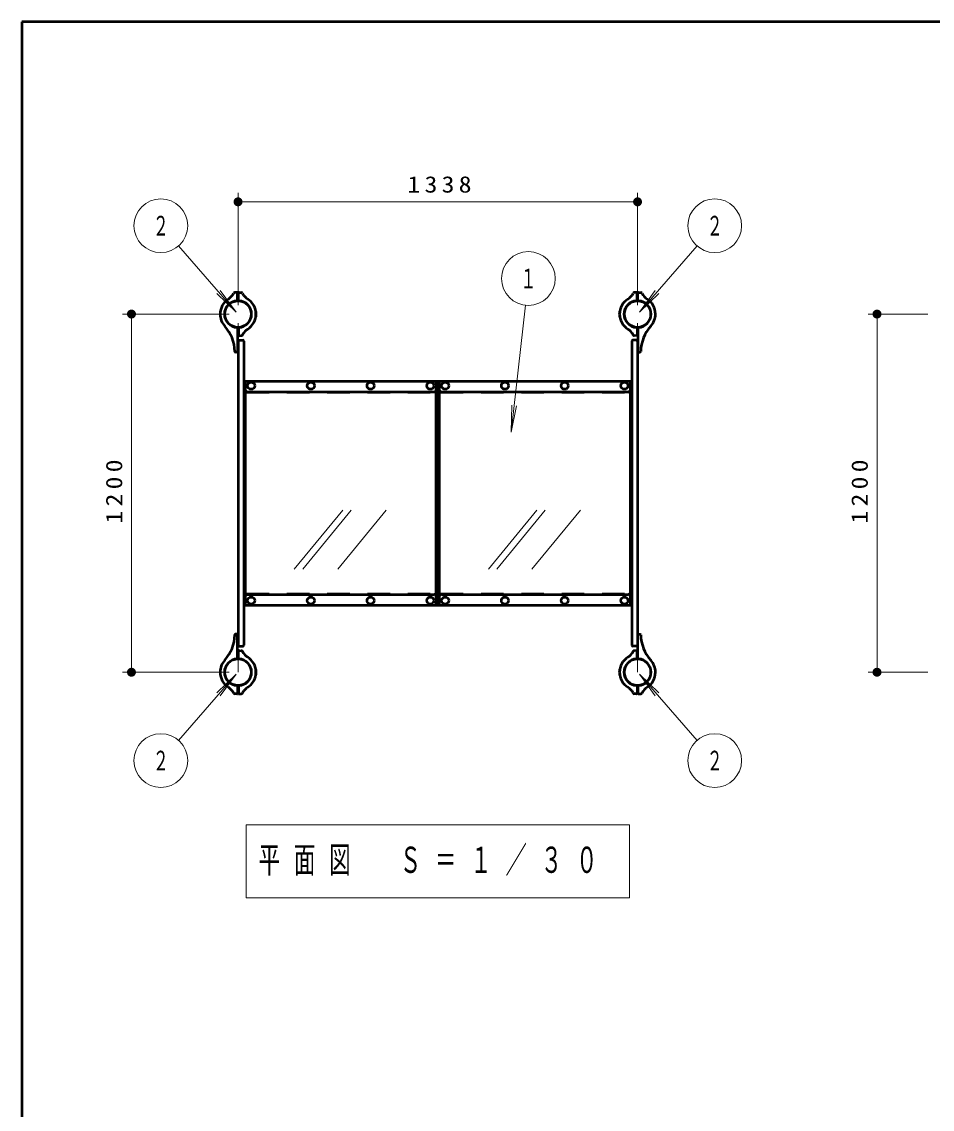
# Model space of a CAD drawing. Units: millimetres on the paper, with parts at other scales. Extents: x -385 to 0, y 0 to 267.
# Drawn here: x -385 to -283.4, y 145.5 to 267 of the extents above; entities that cross this region are included whole.
import ezdxf
from ezdxf.enums import TextEntityAlignment as Align

# ---------------------------------------------------------------- set-up
doc = ezdxf.new("R2010")
doc.units = ezdxf.units.MM
doc.linetypes.add('USER1', pattern=[4.5, 2.5, -2])
doc.linetypes.add('USER2', pattern=[6, 3, -1, 1, -1])
doc.layers.add('LY_1', color=140, linetype='Continuous', lineweight=50)
doc.styles.add('ＭＳ ゴシック', font='')
doc.styles.get('ＭＳ ゴシック').set_extended_font_data('MS Gothic')

# ---------------------------------------------------------------- blocks, each defined once
blk = doc.blocks.new('filled_dot')
at = {"color": 0, "linetype": 'Continuous', "lineweight": -2, "const_width": 1.25}
blk.add_lwpolyline([(-0.625, 0, 1), (0.625, 0, 1)], format="xyb", close=True, dxfattribs=at)

msp = doc.modelspace()

# ---------------------------------------------------------------- linework, layer by layer
at = {"layer": 'LY_1', "color": 7}
for p, q in [((-385, 267), (-385, 0)), ((0, 267), (-385, 267))]:
    msp.add_line(p, q, dxfattribs=at)
at = {"layer": 'LY_1', "color": 7, "lineweight": 13}
for p, q in [((-360.857, 235.352), (-360.857, 247.889)), ((-316.257, 235.352), (-316.257, 247.889)), ((-360.857, 246.889), (-316.257, 246.889)), ((-367.501, 241.959), (-361.069, 234.566)), ((-309.612, 241.959), (-316.044, 234.566)), ((-361.069, 234.566), (-362.833, 236.992)), ((-316.044, 234.566), (-314.28, 236.992)), ((-361.069, 234.566), (-363.228, 236.649)), ((-316.044, 234.566), (-313.885, 236.649)), ((-328.781, 235.347), (-330.375, 221.176)), ((-361.857, 234.352), (-373.753, 234.352)), ((-372.753, 194.352), (-372.753, 234.352)), ((-283.857, 234.352), (-290.523, 234.352)), ((-289.523, 194.352), (-289.523, 234.352)), ((-330.375, 221.176), (-330.301, 224.175)), ((-330.375, 221.176), (-329.781, 224.117)), ((-349.172, 212.453), (-354.579, 205.847)), ((-348.229, 212.453), (-353.636, 205.847)), ((-344.303, 212.453), (-349.71, 205.847)), ((-327.506, 212.453), (-332.913, 205.847)), ((-326.563, 212.453), (-331.97, 205.847)), ((-322.637, 212.453), (-328.043, 205.847)), ((-361.857, 194.352), (-373.753, 194.352)), ((-283.857, 194.352), (-290.523, 194.352)), ((-367.501, 186.746), (-361.069, 194.139)), ((-361.069, 194.139), (-363.228, 192.056)), ((-361.069, 194.139), (-362.833, 191.713)), ((-316.044, 194.139), (-313.885, 192.056)), ((-316.044, 194.139), (-314.28, 191.713)), ((-309.612, 186.746), (-316.044, 194.139)), ((-359.957, 177.302), (-359.957, 169.169)), ((-317.157, 177.302), (-359.957, 177.302)), ((-317.157, 169.169), (-317.157, 177.302)), ((-359.957, 169.169), (-317.157, 169.169))]:
    msp.add_line(p, q, dxfattribs=at)
at = {"layer": 'LY_1'}
for p, q in [((-360.975, 236.767), (-361.218, 236.758)), ((-360.907, 235.915), (-360.907, 236.7)), ((-360.807, 235.915), (-360.807, 236.7)), ((-360.738, 236.767), (-360.475, 236.758)), ((-316.375, 236.767), (-316.638, 236.758)), ((-316.307, 235.915), (-316.307, 236.7)), ((-316.207, 235.915), (-316.207, 236.7)), ((-316.138, 236.767), (-315.895, 236.758)), ((-358.884, 234.686), (-358.879, 234.686)), ((-318.229, 234.686), (-318.234, 234.686)), ((-358.884, 234.019), (-358.879, 234.019)), ((-318.229, 234.019), (-318.234, 234.019)), ((-360.907, 232.79), (-360.907, 230.171)), ((-360.807, 232.79), (-360.807, 232.005)), ((-316.307, 232.79), (-316.307, 232.005)), ((-316.207, 232.79), (-316.207, 230.171)), ((-360.857, 231.336), (-360.857, 197.369)), ((-360.757, 231.436), (-360.323, 231.436)), ((-360.738, 231.938), (-360.495, 231.947)), ((-360.223, 231.336), (-360.223, 197.369)), ((-316.89, 231.336), (-316.89, 197.369)), ((-316.357, 231.436), (-316.79, 231.436)), ((-316.375, 231.938), (-316.618, 231.947)), ((-316.257, 231.336), (-316.257, 197.369)), ((-360.977, 230.104), (-361.151, 230.113)), ((-316.136, 230.104), (-315.962, 230.113)), ((-360.223, 226.852), (-360.223, 201.852)), ((-360.223, 226.852), (-338.557, 226.852)), ((-360.057, 226.852), (-360.057, 201.852)), ((-338.723, 201.852), (-338.723, 226.852)), ((-338.557, 201.852), (-338.557, 226.852)), ((-338.557, 226.852), (-338.557, 201.852)), ((-338.557, 226.852), (-316.89, 226.852)), ((-338.39, 226.852), (-338.39, 201.852)), ((-317.057, 201.852), (-317.057, 226.852)), ((-316.89, 201.852), (-316.89, 226.852)), ((-359.823, 225.67), (-338.957, 225.67)), ((-338.157, 225.67), (-317.29, 225.67)), ((-359.823, 203.035), (-338.957, 203.035)), ((-338.157, 203.035), (-317.29, 203.035)), ((-360.223, 201.852), (-338.557, 201.852)), ((-338.557, 201.852), (-316.89, 201.852)), ((-360.977, 198.601), (-361.151, 198.591)), ((-360.907, 195.915), (-360.907, 198.534)), ((-316.207, 195.915), (-316.207, 198.534)), ((-316.136, 198.601), (-315.962, 198.591)), ((-360.757, 197.269), (-360.323, 197.269)), ((-360.738, 196.767), (-360.495, 196.758)), ((-316.357, 197.269), (-316.79, 197.269)), ((-316.375, 196.767), (-316.618, 196.758)), ((-360.807, 195.915), (-360.807, 196.7)), ((-316.307, 195.915), (-316.307, 196.7)), ((-358.884, 194.686), (-358.879, 194.686)), ((-318.229, 194.686), (-318.234, 194.686)), ((-358.884, 194.019), (-358.879, 194.019)), ((-318.229, 194.019), (-318.234, 194.019)), ((-360.975, 191.938), (-361.218, 191.947)), ((-360.907, 192.79), (-360.907, 192.005)), ((-360.807, 192.79), (-360.807, 192.005)), ((-360.738, 191.938), (-360.475, 191.947)), ((-316.375, 191.938), (-316.638, 191.947)), ((-316.307, 192.79), (-316.307, 192.005)), ((-316.207, 192.79), (-316.207, 192.005)), ((-316.138, 191.938), (-315.895, 191.947))]:
    msp.add_line(p, q, dxfattribs=at)
at = {"layer": 'LY_1', "color": 7, "linetype": 'USER2', "lineweight": 13}
for p, q in [((-360.857, 194.352), (-360.857, 234.352)), ((-316.257, 194.352), (-316.257, 234.352))]:
    msp.add_line(p, q, dxfattribs=at)
at = {"layer": 'LY_1', "color": 7, "linetype": 'USER1', "lineweight": 13}
for p, q in [((-359.89, 225.519), (-338.89, 225.519)), ((-338.223, 225.519), (-317.223, 225.519)), ((-359.89, 203.186), (-338.89, 203.186)), ((-338.223, 203.186), (-317.223, 203.186))]:
    msp.add_line(p, q, dxfattribs=at)
at = {"layer": 'LY_1', "color": 7, "lineweight": 13}
for centre in [(-369.471, 244.222), (-307.642, 244.222), (-328.446, 238.328), (-369.471, 184.483), (-307.642, 184.483)]:
    msp.add_circle(centre, 3, dxfattribs=at)
at = {"layer": 'LY_1'}
for centre, radius in [((-360.857, 234.352), 1.485), ((-360.857, 234.352), 1.485), ((-316.257, 234.352), 1.485), ((-359.39, 226.352), 0.4), ((-352.723, 226.352), 0.4), ((-346.057, 226.352), 0.4), ((-339.39, 226.352), 0.4), ((-337.723, 226.352), 0.4), ((-331.057, 226.352), 0.4), ((-324.39, 226.352), 0.4), ((-317.723, 226.352), 0.4), ((-359.39, 202.352), 0.4), ((-352.723, 202.352), 0.4), ((-346.057, 202.352), 0.4), ((-339.39, 202.352), 0.4), ((-337.723, 202.352), 0.4), ((-331.057, 202.352), 0.4), ((-324.39, 202.352), 0.4), ((-317.723, 202.352), 0.4), ((-360.857, 194.352), 1.485), ((-316.257, 194.352), 1.485)]:
    msp.add_circle(centre, radius, dxfattribs=at)
for centre, radius, start, end in [((-360.857, 234.352), 2, 122.72719, 180), ((-360.857, 234.352), 1.5, 94.27066, 180), ((-362.839, 237.437), 1.667, 302.72719, 332.54116), ((-361.212, 236.592), 0.167, 92, 152.54116), ((-361.212, 236.592), 0.167, 92, 152.54116), ((-360.973, 236.7), 0.0667, 0, 92), ((-360.973, 235.915), 0.0667, 274.27066, 0), ((-360.74, 236.7), 0.0667, 88, 180), ((-360.74, 235.915), 0.0667, 180, 265.72934), ((-360.857, 234.352), 1.5, 0, 85.72934), ((-360.501, 236.592), 0.167, 27.45884, 88), ((-358.874, 237.437), 1.667, 207.45884, 237.27281), ((-360.857, 234.352), 2, 0, 57.2728), ((-316.257, 234.352), 2, 122.72719, 180), ((-316.257, 234.352), 1.5, 94.27066, 180), ((-318.239, 237.437), 1.667, 302.72719, 332.54116), ((-316.612, 236.592), 0.167, 92, 152.54116), ((-316.373, 236.7), 0.0667, 0, 92), ((-316.373, 235.915), 0.0667, 274.27066, 0), ((-316.14, 236.7), 0.0667, 88, 180), ((-316.14, 235.915), 0.0667, 180, 265.72934), ((-316.257, 234.352), 1.5, 0, 85.72934), ((-315.901, 236.592), 0.167, 27.45884, 88), ((-315.901, 236.592), 0.167, 27.45884, 88), ((-314.274, 237.437), 1.667, 207.45884, 237.27281), ((-316.257, 234.352), 2, 0, 57.2728), ((-358.879, 234.652), 0.0333, 8.62693, 90), ((-360.857, 234.352), 2.033, 0, 8.62693), ((-316.257, 234.352), 2.033, 171.37307, 180), ((-318.234, 234.652), 0.0333, 90, 171.37307), ((-360.857, 234.352), 2, 180, 222.21724), ((-360.857, 234.352), 1.5, 180, 265.72934), ((-360.857, 234.352), 1.5, 274.27066, 0), ((-360.857, 234.352), 2, 302.72719, 0), ((-358.879, 234.052), 0.0333, 270, 351.37307), ((-360.857, 234.352), 2.033, 351.37307, 0), ((-316.257, 234.352), 2.033, 180, 188.62693), ((-318.234, 234.052), 0.0333, 188.62693, 270), ((-316.257, 234.352), 2, 180, 237.27281), ((-316.257, 234.352), 1.5, 180, 265.72934), ((-316.257, 234.352), 1.5, 274.27066, 0), ((-316.257, 234.352), 2, 317.78276, 0), ((-365.547, 230.097), 4.333, 1.08415, 42.21724), ((-360.973, 232.79), 0.0667, 0, 85.72934), ((-360.74, 232.79), 0.0667, 94.27066, 180), ((-360.74, 232.005), 0.0667, 180, 272), ((-360.501, 232.113), 0.167, 272, 332.54116), ((-358.874, 231.268), 1.667, 122.72719, 152.54116), ((-318.239, 231.268), 1.667, 27.45884, 57.2728), ((-316.612, 232.113), 0.167, 207.45884, 268), ((-316.373, 232.005), 0.0667, 268, 0), ((-316.373, 232.79), 0.0667, 0, 85.72934), ((-316.14, 232.79), 0.0667, 94.27066, 180), ((-311.566, 230.097), 4.333, 137.78276, 178.91585), ((-360.757, 231.336), 0.1, 90, 180), ((-360.323, 231.336), 0.1, 0, 90), ((-316.79, 231.336), 0.1, 90, 180), ((-316.357, 231.336), 0.1, 0, 90), ((-361.148, 230.18), 0.0667, 181.08415, 267), ((-360.973, 230.171), 0.0667, 267, 0), ((-316.14, 230.171), 0.0667, 180, 273), ((-315.965, 230.18), 0.0667, 273, 358.91585), ((-359.823, 225.903), 0.233, 180, 270), ((-338.957, 225.903), 0.233, 270, 0), ((-338.157, 225.903), 0.233, 180, 270), ((-317.29, 225.903), 0.233, 270, 0), ((-359.823, 202.802), 0.233, 90, 180), ((-338.957, 202.802), 0.233, 0, 90), ((-338.157, 202.802), 0.233, 90, 180), ((-317.29, 202.802), 0.233, 0, 90), ((-365.547, 198.608), 4.333, 317.78276, 358.91585), ((-361.148, 198.525), 0.0667, 93, 178.91585), ((-360.973, 198.534), 0.0667, 0, 93), ((-316.14, 198.534), 0.0667, 87, 180), ((-315.965, 198.525), 0.0667, 1.08415, 87), ((-311.566, 198.608), 4.333, 181.08415, 222.21724), ((-360.757, 197.369), 0.1, 180, 270), ((-360.74, 196.7), 0.0667, 88, 180), ((-360.501, 196.592), 0.167, 27.45884, 88), ((-360.323, 197.369), 0.1, 270, 0), ((-316.79, 197.369), 0.1, 180, 270), ((-316.612, 196.592), 0.167, 92, 152.54116), ((-316.373, 196.7), 0.0667, 0, 92), ((-316.357, 197.369), 0.1, 270, 0), ((-360.857, 194.352), 2, 137.78276, 180), ((-360.857, 194.352), 1.5, 94.27066, 180), ((-360.973, 195.915), 0.0667, 274.27066, 0), ((-360.74, 195.915), 0.0667, 180, 265.72934), ((-360.857, 194.352), 1.5, 0, 85.72934), ((-358.874, 197.437), 1.667, 207.45884, 237.27281), ((-360.857, 194.352), 2, 0, 57.2728), ((-316.257, 194.352), 2, 122.72719, 180), ((-316.257, 194.352), 1.5, 94.27066, 180), ((-318.239, 197.437), 1.667, 302.72719, 332.54116), ((-316.373, 195.915), 0.0667, 274.27066, 0), ((-316.14, 195.915), 0.0667, 180, 265.72934), ((-316.257, 194.352), 1.5, 0, 85.72934), ((-316.257, 194.352), 2, 0, 42.21724), ((-360.857, 194.352), 2, 180, 237.27281), ((-360.857, 194.352), 1.5, 180, 265.72934), ((-360.857, 194.352), 1.5, 274.27066, 0), ((-360.857, 194.352), 2, 302.72719, 0), ((-358.879, 194.652), 0.0333, 8.62693, 90), ((-360.857, 194.352), 2.033, 0, 8.62693), ((-360.857, 194.352), 2.033, 351.37307, 0), ((-316.257, 194.352), 2.033, 171.37307, 180), ((-316.257, 194.352), 2.033, 180, 188.62693), ((-318.234, 194.652), 0.0333, 90, 171.37307), ((-316.257, 194.352), 2, 180, 237.27281), ((-316.257, 194.352), 1.5, 180, 265.72934), ((-316.257, 194.352), 1.5, 274.27066, 0), ((-316.257, 194.352), 2, 302.72719, 0), ((-358.879, 194.052), 0.0333, 270, 351.37307), ((-318.234, 194.052), 0.0333, 188.62693, 270), ((-362.839, 191.268), 1.667, 27.45884, 57.2728), ((-361.212, 192.113), 0.167, 207.45884, 268), ((-361.212, 192.113), 0.167, 207.45884, 268), ((-360.973, 192.005), 0.0667, 268, 0), ((-360.973, 192.79), 0.0667, 0, 85.72934), ((-360.74, 192.79), 0.0667, 94.27066, 180), ((-360.74, 192.005), 0.0667, 180, 272), ((-360.501, 192.113), 0.167, 272, 332.54116), ((-358.874, 191.268), 1.667, 122.72719, 152.54116), ((-318.239, 191.268), 1.667, 27.45884, 57.2728), ((-316.612, 192.113), 0.167, 207.45884, 268), ((-316.373, 192.005), 0.0667, 268, 0), ((-316.373, 192.79), 0.0667, 0, 85.72934), ((-316.14, 192.79), 0.0667, 94.27066, 180), ((-316.14, 192.005), 0.0667, 180, 272), ((-315.901, 192.113), 0.167, 272, 332.54116), ((-315.901, 192.113), 0.167, 272, 332.54116), ((-314.274, 191.268), 1.667, 122.72719, 152.54116)]:
    msp.add_arc(centre, radius, start, end, dxfattribs=at)
at = {"layer": 'LY_1', "color": 7, "linetype": 'USER1', "lineweight": 13}
for centre, start, end in [((-359.89, 225.852), 180, 270), ((-338.89, 225.852), 270, 0), ((-338.223, 225.852), 180, 270), ((-317.223, 225.852), 270, 0), ((-359.89, 202.852), 90, 180), ((-338.89, 202.852), 0, 90), ((-338.223, 202.852), 90, 180), ((-317.223, 202.852), 0, 90)]:
    msp.add_arc(centre, 0.333, start, end, dxfattribs=at)

# ---------------------------------------------------------------- block references
at = {"layer": 'LY_1', "color": 7, "lineweight": 13, "xscale": 0.4, "yscale": 0.4}
msp.add_blockref('filled_dot', (-360.857, 246.889), dxfattribs=at)
for p, rotation in [((-316.257, 246.889), 180), ((-372.753, 234.352), 270), ((-289.523, 234.352), 270), ((-372.753, 194.352), 90), ((-289.523, 194.352), 90)]:
    msp.add_blockref('filled_dot', p, dxfattribs=dict(at, rotation=rotation))

# ---------------------------------------------------------------- texts
at = {"layer": 'LY_1', "color": 7, "style": 'ＭＳ ゴシック', "width": 0.6}
for s, p in [('２', (-369.471, 244.222)), ('２', (-307.642, 244.222)), ('１', (-328.446, 238.328)), ('２', (-369.471, 184.483)), ('２', (-307.642, 184.483))]:
    msp.add_text(s, height=2.199, dxfattribs=at).set_placement(p, align=Align.MIDDLE_CENTER)
at = {"layer": 'LY_1', "color": 7, "style": 'ＭＳ ゴシック'}
for s, insert, char_height, attachment_point in [('\\T1.33;\\W1.15;1338', (-338.129, 247.889), 1.833, 8), ('\\T1.64;\\W0.6;平面図\u3000Ｓ＝１／３０', (-358.557, 173.236), 2.933, 4)]:
    msp.add_mtext(s, dxfattribs=dict(at, insert=insert, char_height=char_height, attachment_point=attachment_point))
at = {"layer": 'LY_1', "color": 7, "char_height": 1.833, "attachment_point": 8, "rotation": 90, "style": 'ＭＳ ゴシック'}
for insert in [(-373.753, 214.773), (-290.523, 214.773)]:
    msp.add_mtext('\\T1.33;\\W1.15;1200', dxfattribs=dict(at, insert=insert))

doc.saveas('drawing.dxf')
